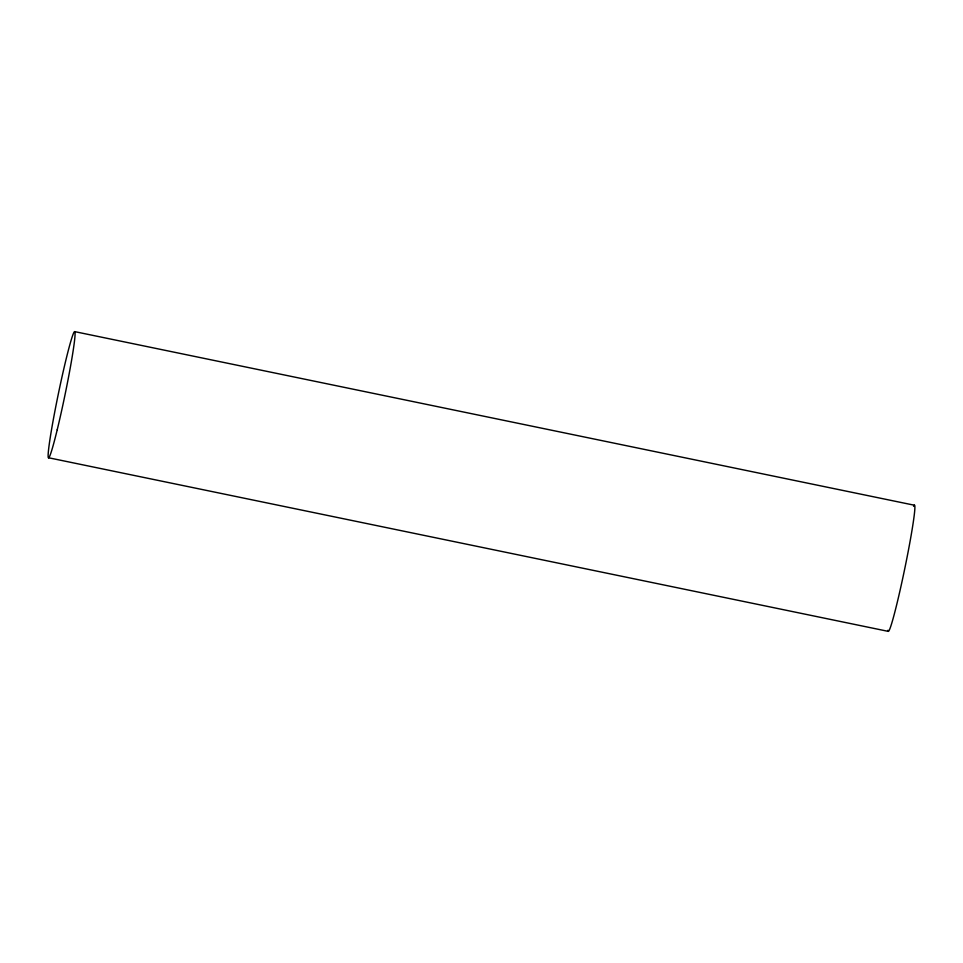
<?xml version="1.0" encoding="UTF-8"?>
<svg xmlns="http://www.w3.org/2000/svg" width="963" height="963" viewBox="0 0 963 963"><rect width="100%" height="100%" fill="white"/><g stroke="black" fill="none" stroke-linecap="round" stroke-linejoin="round"><path stroke-width="1.44" d="M74.608 331.609L914.417 505.238M48.583 457.762L888.392 631.391M913.55 506.321A64.401 3.358 -78.3 0 1 904.799 568.483A64.401 3.358 -78.3 0 1 887.982 630.235M57.226 429.739A64.401 3.358 -78.3 0 0 74.801 331.754A64.401 3.358 -78.3 0 0 52.772 422.576A64.401 3.358 -78.3 0 0 57.226 429.739"/></g></svg>
